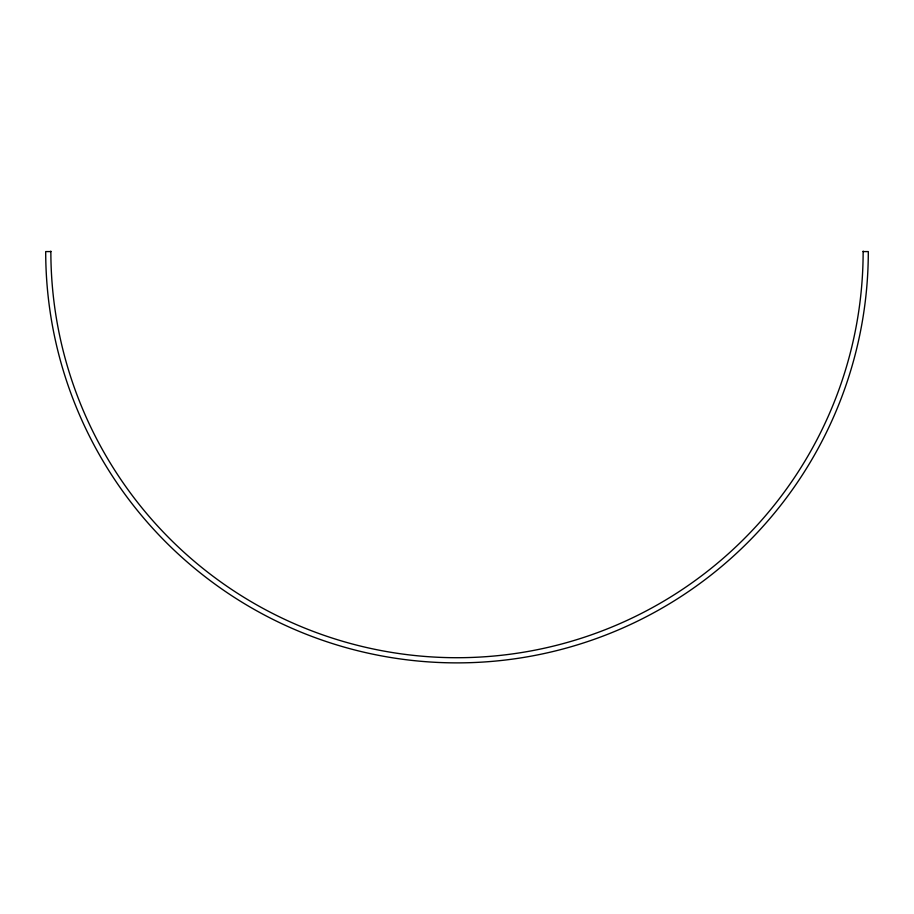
<?xml version="1.0" encoding="UTF-8"?>
<svg xmlns="http://www.w3.org/2000/svg" width="914" height="914" viewBox="0 0 914 914"><rect width="100%" height="100%" fill="white"/><g stroke="black" fill="none" stroke-linecap="round" stroke-linejoin="round"><path stroke-width="1.37" d="M50.818 251.122L50.864 251.578A406.136 406.136 0 0 0 457 657.714A406.136 406.136 0 0 0 863.136 251.578L863.182 251.122M50.864 251.578L45.7 251.578A411.3 411.3 0 0 0 457 662.879A411.3 411.3 0 0 0 868.3 251.578L863.136 251.578"/></g></svg>
